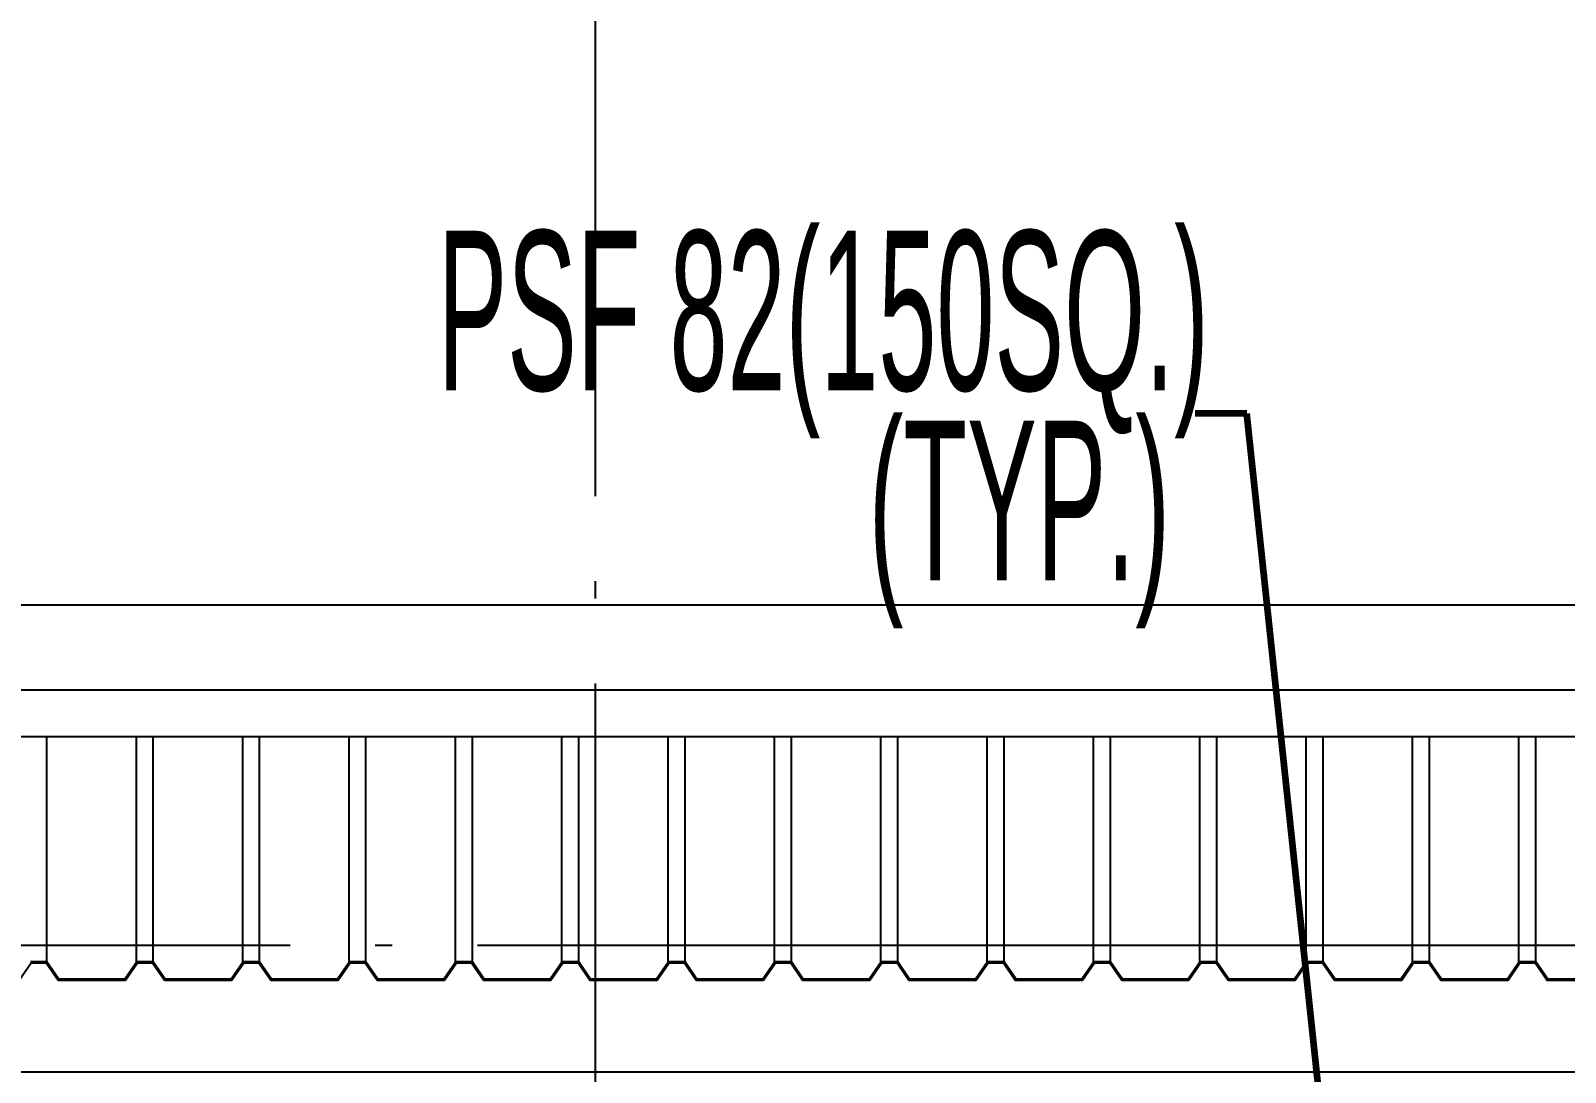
# Model space of a CAD drawing. Header units: millimetres. Extents: x 0 to 268175, y 0 to 74250.
# Drawn here: x 55359 to 58966, y 53950 to 56397 of the extents above; entities that cross this region are included whole.
import ezdxf
from ezdxf.enums import TextEntityAlignment as Align

# ---------------------------------------------------------------- set-up
doc = ezdxf.new("R2010")
doc.units = ezdxf.units.MM
doc.header["$LTSCALE"] = 200
doc.linetypes.add('CEN-GAUN', pattern=[32.2, 30, -1, 0.2, -1])
for name, color, linetype in [('1 CEN', 15, 'CEN-GAUN'), ('BA', 9, 'Continuous'), ('PIPE RACK', 6, 'Continuous')]:
    doc.layers.add(name, color=color, linetype=linetype)
doc.styles.add('GHS_DIM', font='romans.shx', dxfattribs={"width": 0.7, "bigfont": 'ghs.shx'})
doc.styles.add('돋움체', font='gulim.ttc')
doc.dimstyles.new('LEADER50', dxfattribs={"dimscale": 0, "dimtxt": 100, "dimasz": 100, "dimexe": 50, "dimexo": 50, "dimgap": 40, "dimtad": 1, "dimdec": 0, "dimdsep": 46, "dimtxsty": 'GHS_DIM', "dimcen": 2.5, "dimclrd": 1, "dimclre": 1, "dimclrt": 2, "dimadec": 0, "dimazin": 0, "dimtfac": 1, "dimtdec": 0, "dimtofl": 0, "dimtmove": 0, "dimatfit": 3, "dimfxl": 30, "dimtvp": 1, "dimtolj": 1, "dimtzin": 0, "dimarcsym": 0})

msp = doc.modelspace()

# ---------------------------------------------------------------- linework, layer by layer
at = {"layer": '1 CEN'}
for p, q in [((56685.2, 61303.5), (56685.2, 44634.9)), ((43528.6, 55048.2), (95215.3, 55048.2)), ((43528.6, 54248.2), (95215.3, 54248.2))]:
    msp.add_line(p, q, dxfattribs=at)
at = {"layer": 'BA'}
for p, q in [((44220.2, 55048.2), (94320.2, 55048.2)), ((44830.2, 54848.2), (94244.4, 54848.2)), ((94235.2, 54738.2), (44785.2, 54738.2)), ((55396.8, 54209.2), (55396.8, 54738.2)), ((55607.2, 54209.2), (55607.2, 54738.2)), ((55646.8, 54209.2), (55646.8, 54738.2)), ((55857.2, 54209.2), (55857.2, 54738.2)), ((55896.8, 54209.2), (55896.8, 54738.2)), ((56107.2, 54209.2), (56107.2, 54738.2)), ((56146.8, 54209.2), (56146.8, 54738.2)), ((56357.2, 54209.2), (56357.2, 54738.2)), ((56396.8, 54209.2), (56396.8, 54738.2)), ((56607.2, 54209.2), (56607.2, 54738.2)), ((56646.8, 54209.2), (56646.8, 54738.2)), ((56857.2, 54209.2), (56857.2, 54738.2)), ((56896.8, 54209.2), (56896.8, 54738.2)), ((57107.2, 54209.2), (57107.2, 54738.2)), ((57146.8, 54209.2), (57146.8, 54738.2)), ((57357.2, 54209.2), (57357.2, 54738.2)), ((57396.8, 54209.2), (57396.8, 54738.2)), ((57607.2, 54209.2), (57607.2, 54738.2)), ((57646.8, 54209.2), (57646.8, 54738.2)), ((57857.2, 54209.2), (57857.2, 54738.2)), ((57896.8, 54209.2), (57896.8, 54738.2)), ((58107.2, 54209.2), (58107.2, 54738.2)), ((58146.8, 54209.2), (58146.8, 54738.2)), ((58357.2, 54209.2), (58357.2, 54738.2)), ((58396.8, 54209.2), (58396.8, 54738.2)), ((58607.2, 54209.2), (58607.2, 54738.2)), ((58646.8, 54209.2), (58646.8, 54738.2)), ((58857.2, 54209.2), (58857.2, 54738.2)), ((58896.8, 54209.2), (58896.8, 54738.2)), ((55359.4, 54206.2), (55331.4, 54165.2)), ((55396.8, 54209.2), (55357.8, 54209.2)), ((55395.2, 54206.2), (55359.4, 54206.2)), ((55423.2, 54165.2), (55395.2, 54206.2)), ((55424.8, 54168.2), (55396.8, 54209.2)), ((55607.8, 54209.2), (55579.8, 54168.2)), ((55609.4, 54206.2), (55581.4, 54165.2)), ((55646.8, 54209.2), (55607.8, 54209.2)), ((55645.2, 54206.2), (55609.4, 54206.2)), ((55673.2, 54165.2), (55645.2, 54206.2)), ((55674.8, 54168.2), (55646.8, 54209.2)), ((55857.8, 54209.2), (55829.8, 54168.2)), ((55859.4, 54206.2), (55831.4, 54165.2)), ((55896.8, 54209.2), (55857.8, 54209.2)), ((55895.2, 54206.2), (55859.4, 54206.2)), ((55923.2, 54165.2), (55895.2, 54206.2)), ((55924.8, 54168.2), (55896.8, 54209.2)), ((56107.8, 54209.2), (56079.8, 54168.2)), ((56109.4, 54206.2), (56081.4, 54165.2)), ((56146.8, 54209.2), (56107.8, 54209.2)), ((56145.2, 54206.2), (56109.4, 54206.2)), ((56173.2, 54165.2), (56145.2, 54206.2)), ((56174.8, 54168.2), (56146.8, 54209.2)), ((56357.8, 54209.2), (56329.8, 54168.2)), ((56359.4, 54206.2), (56331.4, 54165.2)), ((56396.8, 54209.2), (56357.8, 54209.2)), ((56395.2, 54206.2), (56359.4, 54206.2)), ((56423.2, 54165.2), (56395.2, 54206.2)), ((56424.8, 54168.2), (56396.8, 54209.2)), ((56607.8, 54209.2), (56579.8, 54168.2)), ((56609.4, 54206.2), (56581.4, 54165.2)), ((56646.8, 54209.2), (56607.8, 54209.2)), ((56645.2, 54206.2), (56609.4, 54206.2)), ((56673.2, 54165.2), (56645.2, 54206.2)), ((56674.8, 54168.2), (56646.8, 54209.2)), ((56857.8, 54209.2), (56829.8, 54168.2)), ((56859.4, 54206.2), (56831.4, 54165.2)), ((56896.8, 54209.2), (56857.8, 54209.2)), ((56895.2, 54206.2), (56859.4, 54206.2)), ((56923.2, 54165.2), (56895.2, 54206.2)), ((56924.8, 54168.2), (56896.8, 54209.2)), ((57107.8, 54209.2), (57079.8, 54168.2)), ((57109.4, 54206.2), (57081.4, 54165.2)), ((57146.8, 54209.2), (57107.8, 54209.2)), ((57145.2, 54206.2), (57109.4, 54206.2)), ((57173.2, 54165.2), (57145.2, 54206.2)), ((57174.8, 54168.2), (57146.8, 54209.2)), ((57357.8, 54209.2), (57329.8, 54168.2)), ((57359.4, 54206.2), (57331.4, 54165.2)), ((57396.8, 54209.2), (57357.8, 54209.2)), ((57395.2, 54206.2), (57359.4, 54206.2)), ((57423.2, 54165.2), (57395.2, 54206.2)), ((57424.8, 54168.2), (57396.8, 54209.2)), ((57607.8, 54209.2), (57579.8, 54168.2)), ((57609.4, 54206.2), (57581.4, 54165.2)), ((57646.8, 54209.2), (57607.8, 54209.2)), ((57645.2, 54206.2), (57609.4, 54206.2)), ((57673.2, 54165.2), (57645.2, 54206.2)), ((57674.8, 54168.2), (57646.8, 54209.2)), ((57857.8, 54209.2), (57829.8, 54168.2)), ((57859.4, 54206.2), (57831.4, 54165.2)), ((57896.8, 54209.2), (57857.8, 54209.2)), ((57895.2, 54206.2), (57859.4, 54206.2)), ((57923.2, 54165.2), (57895.2, 54206.2)), ((57924.8, 54168.2), (57896.8, 54209.2)), ((58107.8, 54209.2), (58079.8, 54168.2)), ((58109.4, 54206.2), (58081.4, 54165.2)), ((58146.8, 54209.2), (58107.8, 54209.2)), ((58145.2, 54206.2), (58109.4, 54206.2)), ((58173.2, 54165.2), (58145.2, 54206.2)), ((58174.8, 54168.2), (58146.8, 54209.2)), ((58357.8, 54209.2), (58329.8, 54168.2)), ((58359.4, 54206.2), (58331.4, 54165.2)), ((58396.8, 54209.2), (58357.8, 54209.2)), ((58395.2, 54206.2), (58359.4, 54206.2)), ((58423.2, 54165.2), (58395.2, 54206.2)), ((58424.8, 54168.2), (58396.8, 54209.2)), ((58607.8, 54209.2), (58579.8, 54168.2)), ((58609.4, 54206.2), (58581.4, 54165.2)), ((58646.8, 54209.2), (58607.8, 54209.2)), ((58645.2, 54206.2), (58609.4, 54206.2)), ((58673.2, 54165.2), (58645.2, 54206.2)), ((58674.8, 54168.2), (58646.8, 54209.2)), ((58857.8, 54209.2), (58829.8, 54168.2)), ((58859.4, 54206.2), (58831.4, 54165.2)), ((58896.8, 54209.2), (58857.8, 54209.2)), ((58895.2, 54206.2), (58859.4, 54206.2)), ((58923.2, 54165.2), (58895.2, 54206.2)), ((58924.8, 54168.2), (58896.8, 54209.2)), ((55581.4, 54165.2), (55423.2, 54165.2)), ((55579.8, 54168.2), (55424.8, 54168.2)), ((55831.4, 54165.2), (55673.2, 54165.2)), ((55829.8, 54168.2), (55674.8, 54168.2)), ((56081.4, 54165.2), (55923.2, 54165.2)), ((56079.8, 54168.2), (55924.8, 54168.2)), ((56331.4, 54165.2), (56173.2, 54165.2)), ((56329.8, 54168.2), (56174.8, 54168.2)), ((56581.4, 54165.2), (56423.2, 54165.2)), ((56579.8, 54168.2), (56424.8, 54168.2)), ((56831.4, 54165.2), (56673.2, 54165.2)), ((56829.8, 54168.2), (56674.8, 54168.2)), ((57081.4, 54165.2), (56923.2, 54165.2)), ((57079.8, 54168.2), (56924.8, 54168.2)), ((57331.4, 54165.2), (57173.2, 54165.2)), ((57329.8, 54168.2), (57174.8, 54168.2)), ((57581.4, 54165.2), (57423.2, 54165.2)), ((57579.8, 54168.2), (57424.8, 54168.2)), ((57831.4, 54165.2), (57673.2, 54165.2)), ((57829.8, 54168.2), (57674.8, 54168.2)), ((58081.4, 54165.2), (57923.2, 54165.2)), ((58079.8, 54168.2), (57924.8, 54168.2)), ((58331.4, 54165.2), (58173.2, 54165.2)), ((58329.8, 54168.2), (58174.8, 54168.2)), ((58581.4, 54165.2), (58423.2, 54165.2)), ((58579.8, 54168.2), (58424.8, 54168.2)), ((58831.4, 54165.2), (58673.2, 54165.2)), ((58829.8, 54168.2), (58674.8, 54168.2)), ((58921.2, 54168.2), (58923.2, 54165.2)), ((59081.4, 54165.2), (58923.2, 54165.2)), ((59079.8, 54168.2), (58924.8, 54168.2)), ((44734.9, 53951.2), (94760.2, 53951.2))]:
    msp.add_line(p, q, dxfattribs=at)

# ---------------------------------------------------------------- texts
at = {"layer": 'PIPE RACK', "style": '돋움체', "width": 0.5}
for s, p in [('PSF 82(150SQ.)', (56315.2, 55739.8, 0)), ('(TYP.)', (57328.5, 55293.4, 0))]:
    msp.add_text(s, height=375, dxfattribs=at).set_placement(p, align=Align.MIDDLE_LEFT)

# ---------------------------------------------------------------- leaders
at = {"color": 30}
msp.add_leader([(58398.4, 53797), (58217.6, 55497.8), (58096.1, 55497.8)], dimstyle='LEADER50', override={"dimscale": 1, "dimtxt": 100, "dimasz": 100, "dimgap": 40, "dimtad": 0, "dimtxsty": 'GHS_DIM', "dimclrd": 1, "dimlwd": 65534}, dxfattribs=at)

doc.saveas('drawing.dxf')
